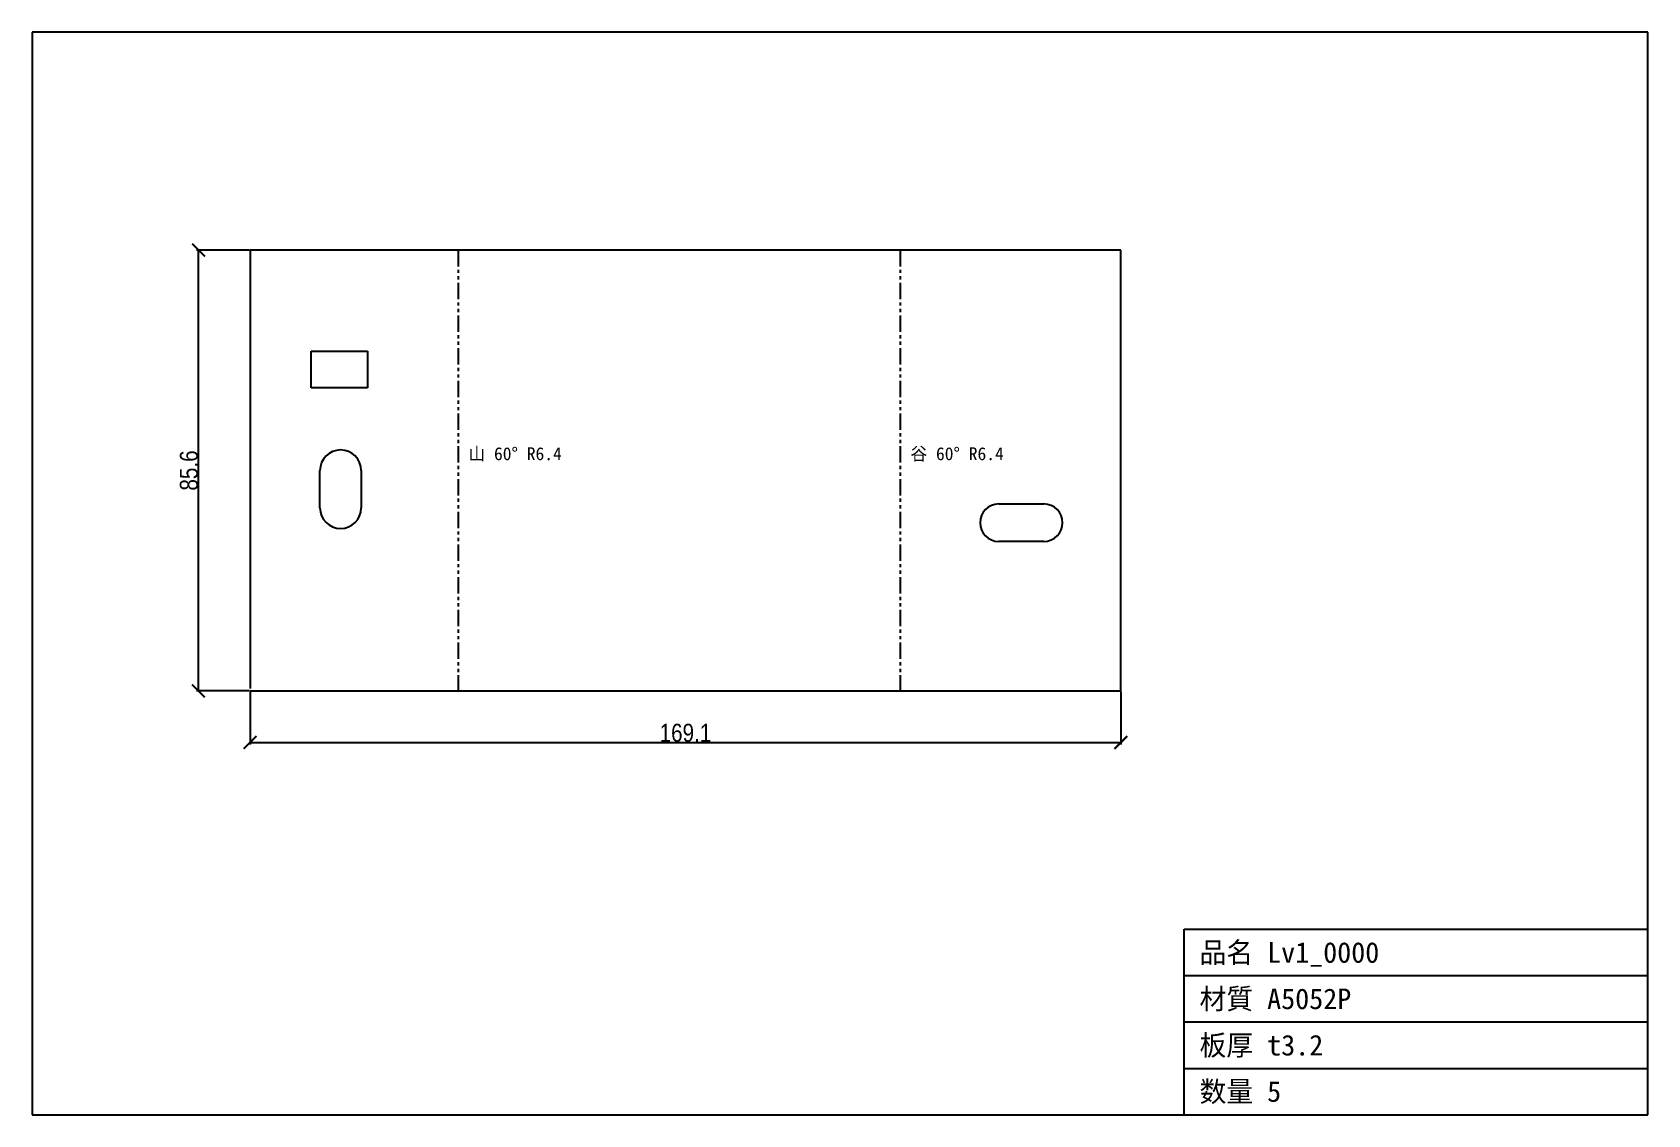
# Model space of a CAD drawing. Header units: millimetres. Extents: x -42 to 271, y -82 to 128.
import ezdxf

# ---------------------------------------------------------------- set-up
doc = ezdxf.new("R2010")
doc.units = ezdxf.units.MM
doc.linetypes.add('PHANTOM', pattern=[6.35, 3.175, -0.635, 0.635, -0.635, 0.635, -0.635])
for name, color, linetype in [('BEND', 7, 'Continuous'), ('CUT', 7, 'Continuous'), ('DIM', 7, 'Continuous'), ('FRAME', 7, 'Continuous'), ('TEXT', 7, 'Continuous')]:
    doc.layers.add(name, color=color, linetype=linetype)
doc.styles.add('OpenSansCondensed-Light', font='OpenSansCondensed-Light.ttf')
doc.dimstyles.new('EZDXF', dxfattribs={"dimtxt": 0.25, "dimasz": 0.175, "dimexe": 0.375, "dimexo": 0.125, "dimgap": 0.1, "dimtad": 1, "dimlfac": 100, "dimzin": 12, "dimdsep": 46, "dimtxsty": 'OpenSansCondensed-Light', "dimblk": 'ARCHTICK', "dimcen": 2.5, "dimazin": 3, "dimtfac": 0.5, "dimtmove": 2, "dimatfit": 3})

# ---------------------------------------------------------------- blocks, each defined once
blk = doc.blocks.new('_ARCHTICK')
at = {"color": 0, "linetype": 'BYBLOCK', "const_width": 0.15}
blk.add_lwpolyline([(-0.5, -0.5), (0.5, 0.5)], dxfattribs=at)

msp = doc.modelspace()

# ---------------------------------------------------------------- linework, layer by layer
at = {"layer": 'BEND', "color": 3, "linetype": 'PHANTOM'}
for p, q in [((40.41, 85.59), (40.41, 0)), ((126.21, 85.59), (126.21, 0))]:
    msp.add_line(p, q, dxfattribs=at)
at = {"layer": 'CUT'}
for p, q in [((0, 85.59), (0, 0.5)), ((169.06, 85.59), (0, 85.59)), ((169.06, 0), (169.06, 85.59)), ((11.84, 58.82), (11.84, 65.96)), ((11.84, 65.96), (22.83, 65.96)), ((22.83, 65.96), (22.83, 58.82)), ((22.83, 58.82), (11.84, 58.82)), ((13.58, 35.54), (13.58, 42.78)), ((21.58, 42.78), (21.58, 35.54)), ((145.34, 36.3), (154.11, 36.3)), ((154.11, 29.03), (145.34, 29.03)), ((0, 0), (169.06, 0))]:
    msp.add_line(p, q, dxfattribs=at)
for centre, radius, start, end in [((17.58, 42.78), 4, 0, 180), ((17.58, 35.54), 4, 180, 0), ((145.34, 32.66), 3.63, 90, -90), ((154.11, 32.66), 3.63, -90, 90)]:
    msp.add_arc(centre, radius, start, end, dxfattribs=at)
at = {"layer": 'FRAME'}
for p, q in [((271.33, 127.86), (-42.27, 127.86)), ((-42.27, 127.86), (-42.27, -82.27)), ((271.33, -82.27), (271.33, 127.86)), ((181.33, -82.27), (181.33, -46.27)), ((181.33, -46.27), (271.33, -46.27)), ((181.33, -55.27), (271.33, -55.27)), ((181.33, -64.27), (271.33, -64.27)), ((181.33, -73.27), (271.33, -73.27)), ((-42.27, -82.27), (271.33, -82.27))]:
    msp.add_line(p, q, dxfattribs=at)

# ---------------------------------------------------------------- texts
at = {"layer": 'TEXT'}
for s, height, p in [('山 60° R6.4', 2.5, (42.41, 44.8)), ('谷 60° R6.4', 2.5, (128.21, 44.8)), ('品名 Lv1_0000', 4, (184.33, -52.77)), ('材質 A5052P', 4, (184.33, -61.77)), ('板厚 t3.2', 4, (184.33, -70.77)), ('数量 5', 4, (184.33, -79.77))]:
    msp.add_text(s, height=height, dxfattribs=at).set_placement(p)

# ---------------------------------------------------------------- dimensions: what is measured, and where the dimension line sits
at = {"layer": 'DIM'}
msp.add_linear_dim(base=(-10, 0), p1=(0, 0), p2=(0, 85.59), angle=90, dimstyle='EZDXF', override={"dimtxt": 3.5, "dimasz": 2.5, "dimdec": 1, "dimlfac": 1}, dxfattribs=at).render()
msp.add_linear_dim(base=(0, -10), p1=(0, 0), p2=(169.06, 0), dimstyle='EZDXF', override={"dimtxt": 3.5, "dimasz": 2.5, "dimdec": 1, "dimlfac": 1}, dxfattribs=at).render()

doc.saveas('drawing.dxf')
